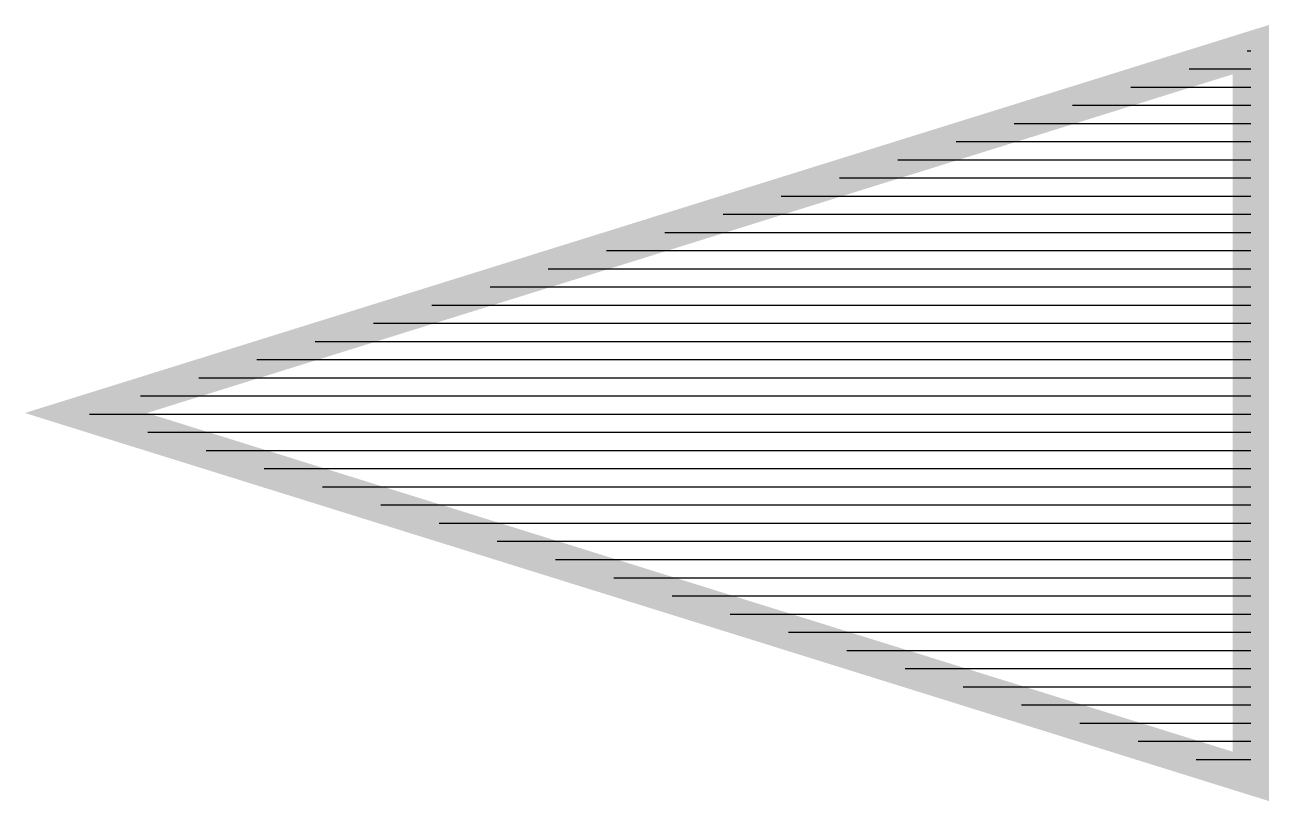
# Model space of a CAD drawing. Extents: x -0.337 to 0.005, y -0.101 to 0.112.
import ezdxf

# ---------------------------------------------------------------- set-up
doc = ezdxf.new("R2010")
doc.units = 0
doc.header["$LTSCALE"] = 0.05
doc.header["$MEASUREMENT"] = 0
doc.layers.get('0').update_dxf_attribs({"linetype": 'CONTINUOUS'})
doc.layers.add('ROOD', color=1, linetype='CONTINUOUS')

# ---------------------------------------------------------------- blocks, each defined once
blk = doc.blocks.new('*X4')
at = {"color": 0}
for p, q in [((-0.17634, 0.045), (-0.17533, 0.045)), ((-0.19237, 0.04), (-0.17533, 0.04)), ((-0.2084, 0.035), (-0.17533, 0.035)), ((-0.22443, 0.03), (-0.17533, 0.03)), ((-0.24046, 0.025), (-0.17533, 0.025)), ((-0.25649, 0.02), (-0.17533, 0.02)), ((-0.27252, 0.015), (-0.17533, 0.015)), ((-0.28855, 0.01), (-0.17533, 0.01)), ((-0.30458, 0.005), (-0.17533, 0.005)), ((-0.32061, 0), (-0.17533, 0)), ((-0.33664, -0.005), (-0.17533, -0.005)), ((-0.35267, -0.01), (-0.17533, -0.01)), ((-0.3687, -0.015), (-0.17533, -0.015)), ((-0.38473, -0.02), (-0.17533, -0.02)), ((-0.40076, -0.025), (-0.17533, -0.025)), ((-0.41679, -0.03), (-0.17533, -0.03)), ((-0.43282, -0.035), (-0.17533, -0.035)), ((-0.44885, -0.04), (-0.17533, -0.04)), ((-0.46488, -0.045), (-0.17533, -0.045)), ((-0.48091, -0.05), (-0.17533, -0.05)), ((-0.49493, -0.055), (-0.17533, -0.055)), ((-0.4789, -0.06), (-0.17533, -0.06)), ((-0.46287, -0.065), (-0.17533, -0.065)), ((-0.44684, -0.07), (-0.17533, -0.07)), ((-0.43081, -0.075), (-0.17533, -0.075)), ((-0.41478, -0.08), (-0.17533, -0.08)), ((-0.39875, -0.085), (-0.17533, -0.085)), ((-0.38272, -0.09), (-0.17533, -0.09)), ((-0.36669, -0.095), (-0.17533, -0.095)), ((-0.35066, -0.1), (-0.17533, -0.1)), ((-0.33463, -0.105), (-0.17533, -0.105)), ((-0.3186, -0.11), (-0.17533, -0.11)), ((-0.30257, -0.115), (-0.17533, -0.115)), ((-0.28654, -0.12), (-0.17533, -0.12)), ((-0.27051, -0.125), (-0.17533, -0.125)), ((-0.25448, -0.13), (-0.17533, -0.13)), ((-0.23845, -0.135), (-0.17533, -0.135)), ((-0.22242, -0.14), (-0.17533, -0.14)), ((-0.20639, -0.145), (-0.17533, -0.145)), ((-0.19036, -0.15), (-0.17533, -0.15))]:
    blk.add_line(p, q, dxfattribs=at)

msp = doc.modelspace()

# ---------------------------------------------------------------- linework, layer by layer
at = {"layer": 'ROOD', "const_width": 0.01}
msp.add_lwpolyline([(0, 0.10531), (0, -0.09469), (-0.3206, 0.00531)], close=True, dxfattribs=at)

# ---------------------------------------------------------------- block references
at = {"layer": 'ROOD'}
msp.add_blockref('*X4', (0.17533, 0.06), dxfattribs=at)

doc.saveas('drawing.dxf')
